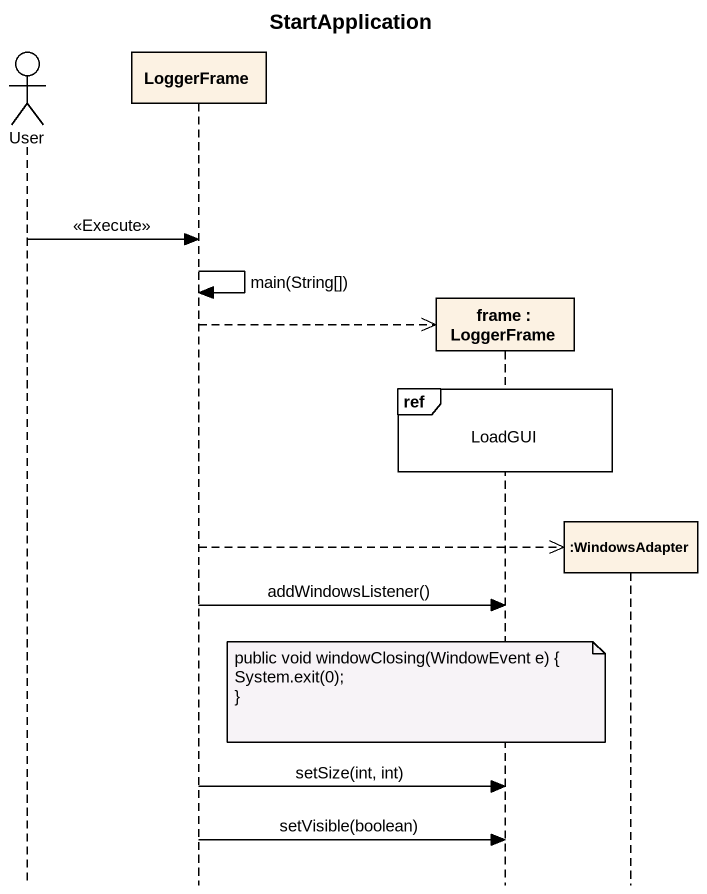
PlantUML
@startuml
title StartApplication
hide footbox
actor User
participant LoggerFrame
participant "frame : LoggerFrame" as frame_
participant ":WindowsAdapter" as WindowsAdapter

User -> LoggerFrame : <<Execute>>
LoggerFrame -> LoggerFrame : main(String[])
LoggerFrame -->> frame_ **
ref over frame_ : LoadGUI
LoggerFrame -->> WindowsAdapter **
LoggerFrame -> frame_ : addWindowsListener()
note over frame_
  public void windowClosing(WindowEvent e) {
  System.exit(0);
  ~}
end note
LoggerFrame -> frame_ : setSize(int, int)
LoggerFrame -> frame_ : setVisible(boolean)
@enduml
